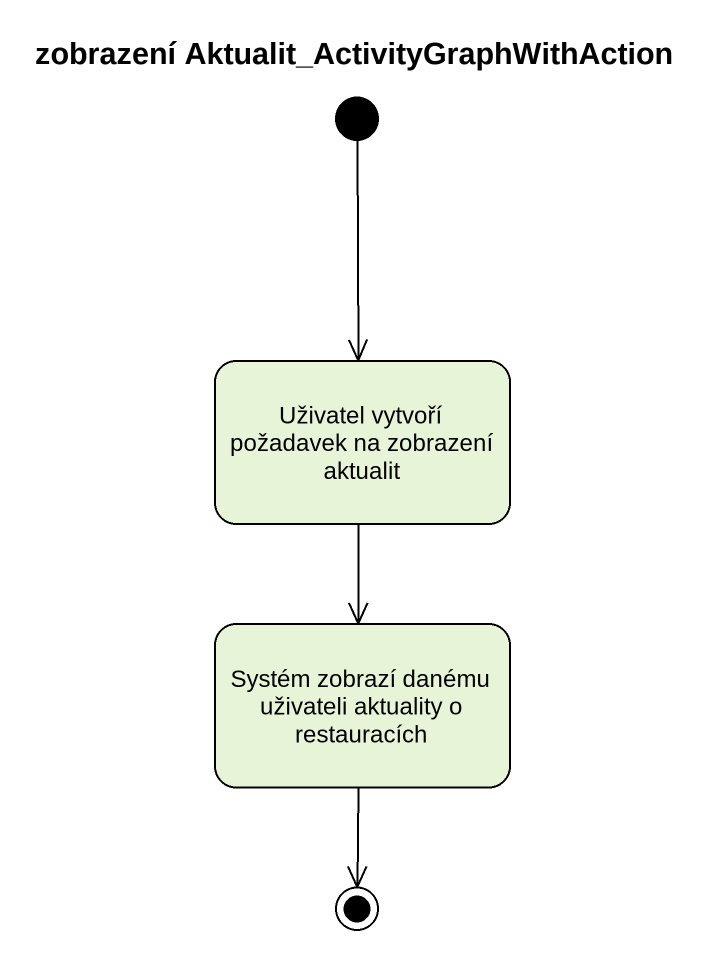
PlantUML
@startuml
title zobrazení Aktualit_ActivityGraphWithAction
hide empty description
state "Uživatel vytvoří požadavek na zobrazení aktualit" as Uživatel_vytvoří_požadavek
state "Systém zobrazí danému uživateli aktuality o restauracích" as Systém_zobrazí_danému
[*] --> Uživatel_vytvoří_požadavek
Uživatel_vytvoří_požadavek --> Systém_zobrazí_danému
Systém_zobrazí_danému --> [*]
@enduml
